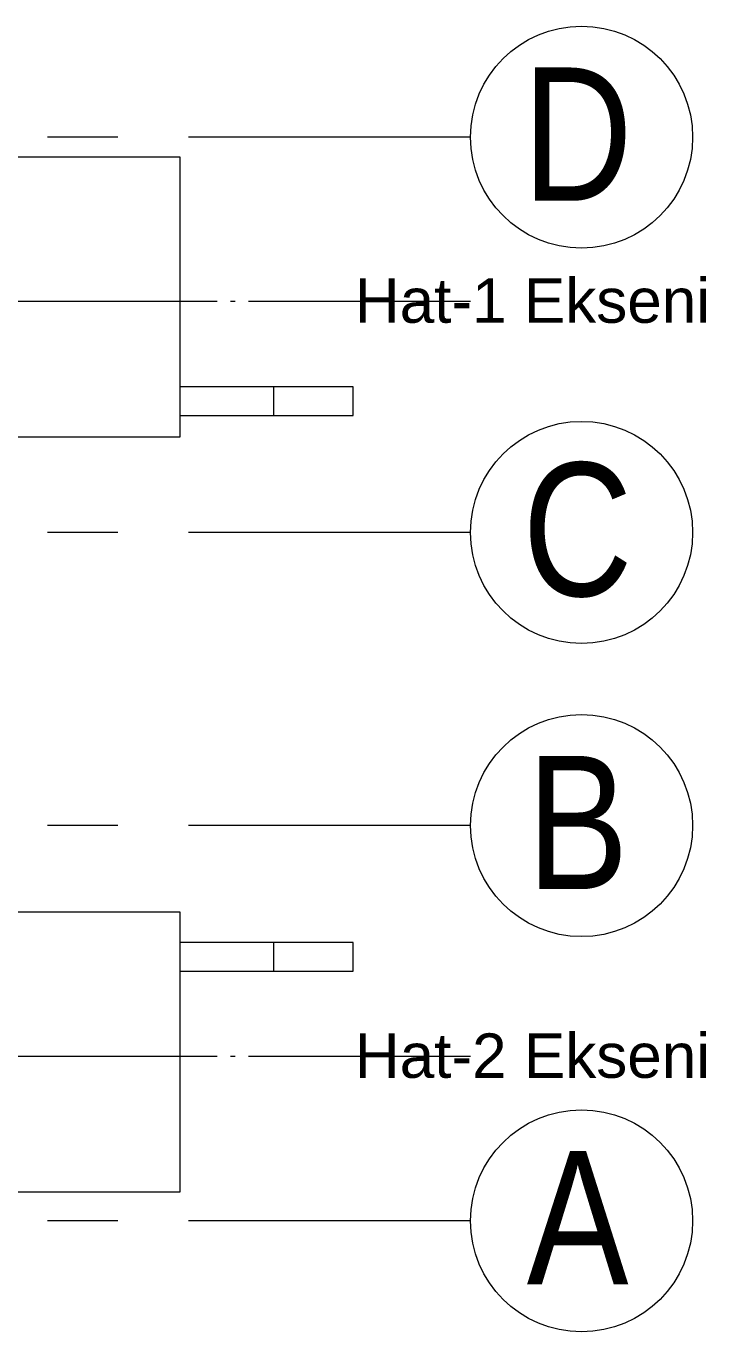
# Model space of a CAD drawing. Header units: metres. Extents: x -201 to 705, y -63 to 42.
# Drawn here: x 441.46 to 456.76, y -23.2 to 6.2 of the extents above; entities that cross this region are included whole.
import ezdxf

# ---------------------------------------------------------------- set-up
doc = ezdxf.new("R2010")
doc.units = ezdxf.units.M
doc.linetypes.add('Grid Line', pattern=[11.1125, 6.35, -1.5875, 1.5875, -1.5875])
doc.linetypes.add('HAT AKSI', pattern=[5.6, 5, -0.3, 0, -0.3])
for name, color, linetype, lineweight in [('A-----NPP', 7, 'Continuous', 9), ('A_GRID', 7, 'Continuous', 9), ('A_GRID_BALOON', 7, 'Continuous', 9)]:
    doc.layers.add(name, color=color, linetype=linetype, lineweight=lineweight)
doc.styles.add('Arial', font='arial.ttf', dxfattribs={"height": 1})
doc.styles.add('Arial Narrow_1', font='ARIALN.TTF', dxfattribs={"height": 3})

# ---------------------------------------------------------------- blocks, each defined once
blk = doc.blocks.new('IC-TKN-M7-S22-000-10-A1-32-K-T-6C-200_rvt-2-_7_76 _10_76_ BİLET HOLÜ _FFL__ANAHTAR PLAN')
at = {"layer": 'A-----NPP'}
for p, q in [((10.503, 3.25), (6.55, 3.25)), ((10.503, -3.05), (10.503, 3.25)), ((6.55, -3.05), (10.503, -3.05)), ((10.503, -13.75), (6.55, -13.75)), ((10.503, -20.05), (10.503, -13.75)), ((6.55, -20.05), (10.503, -20.05))]:
    blk.add_line(p, q, dxfattribs=at)
blk = doc.blocks.new('Grid - Aks Sembolü-236857-_7_76 _10_76_ BİLET HOLÜ _FFL__ANAHTAR PLAN')
at = {"layer": 'A_GRID_BALOON', "color": 253, "true_color": 0xaaaaaa}
blk.add_circle((0, 0), 0.005, dxfattribs=at)

msp = doc.modelspace()

# ---------------------------------------------------------------- linework, layer by layer
at = {"layer": 'A-----NPP'}
for p, q in [((448.824, -1.919), (444.928, -1.919)), ((447.025, -1.919), (447.025, -2.569)), ((448.824, -2.569), (448.824, -1.919)), ((444.928, -2.569), (448.824, -2.569)), ((448.824, -14.431), (444.928, -14.431)), ((447.025, -14.431), (447.025, -15.081)), ((448.824, -15.081), (448.824, -14.431)), ((444.928, -15.081), (448.824, -15.081))]:
    msp.add_line(p, q, dxfattribs=at)
at = {"layer": 'A_GRID', "color": 253, "linetype": 'Grid Line', "true_color": 0xaaaaaa}
for p, q in [((451.464, 3.7), (238.638, 3.7)), ((451.464, -5.2), (238.638, -5.2)), ((451.464, -11.8), (238.638, -11.8)), ((451.464, -20.7), (238.638, -20.7))]:
    msp.add_line(p, q, dxfattribs=at)
at = {"layer": 'A_GRID', "color": 21, "linetype": 'HAT AKSI', "true_color": 0xffaaaa}
for p, q in [((451.464, 0), (238.638, 0)), ((451.464, -17), (238.638, -17))]:
    msp.add_line(p, q, dxfattribs=at)

# ---------------------------------------------------------------- block references
at = {"lineweight": 5}
msp.add_blockref('IC-TKN-M7-S22-000-10-A1-32-K-T-6C-200_rvt-2-_7_76 _10_76_ BİLET HOLÜ _FFL__ANAHTAR PLAN', (434.424, 0), dxfattribs=at)
at = {"layer": 'A_GRID_BALOON', "color": 253, "true_color": 0xaaaaaa, "xscale": 499.9999999999995, "yscale": 499.9999999999995, "zscale": 499.9999999999995, "rotation": 89.99999999999962}
for p in [(453.964, 3.7), (453.964, -5.2), (453.964, -11.8), (453.964, -20.7)]:
    msp.add_blockref('Grid - Aks Sembolü-236857-_7_76 _10_76_ BİLET HOLÜ _FFL__ANAHTAR PLAN', p, dxfattribs=at)

# ---------------------------------------------------------------- texts
at = {"layer": 'A_GRID_BALOON', "color": 253, "true_color": 0xaaaaaa, "attachment_point": 1}
for s, insert, char_height, width, style in [('\\fArial Narrow|b0|i0|c162|p34|;D', (452.633, 5.269), 3, 3.04641, 'Arial Narrow_1'), ('Hat-1 Ekseni', (448.86, 0.52), 1, 9.94092, 'Arial'), ('\\fArial Narrow|b0|i0|c162|p34|;C', (452.633, -3.631), 3, 3.04641, 'Arial Narrow_1'), ('\\fArial Narrow|b0|i0|c162|p34|;B', (452.73, -10.231), 3, 2.80591, 'Arial Narrow_1'), ('Hat-2 Ekseni', (448.86, -16.48), 1, 9.94092, 'Arial'), ('\\fArial Narrow|b0|i0|c162|p34|;A', (452.73, -19.131), 3, 2.80591, 'Arial Narrow_1')]:
    msp.add_mtext(s, dxfattribs=dict(at, insert=insert, char_height=char_height, width=width, style=style))

doc.saveas('drawing.dxf')
